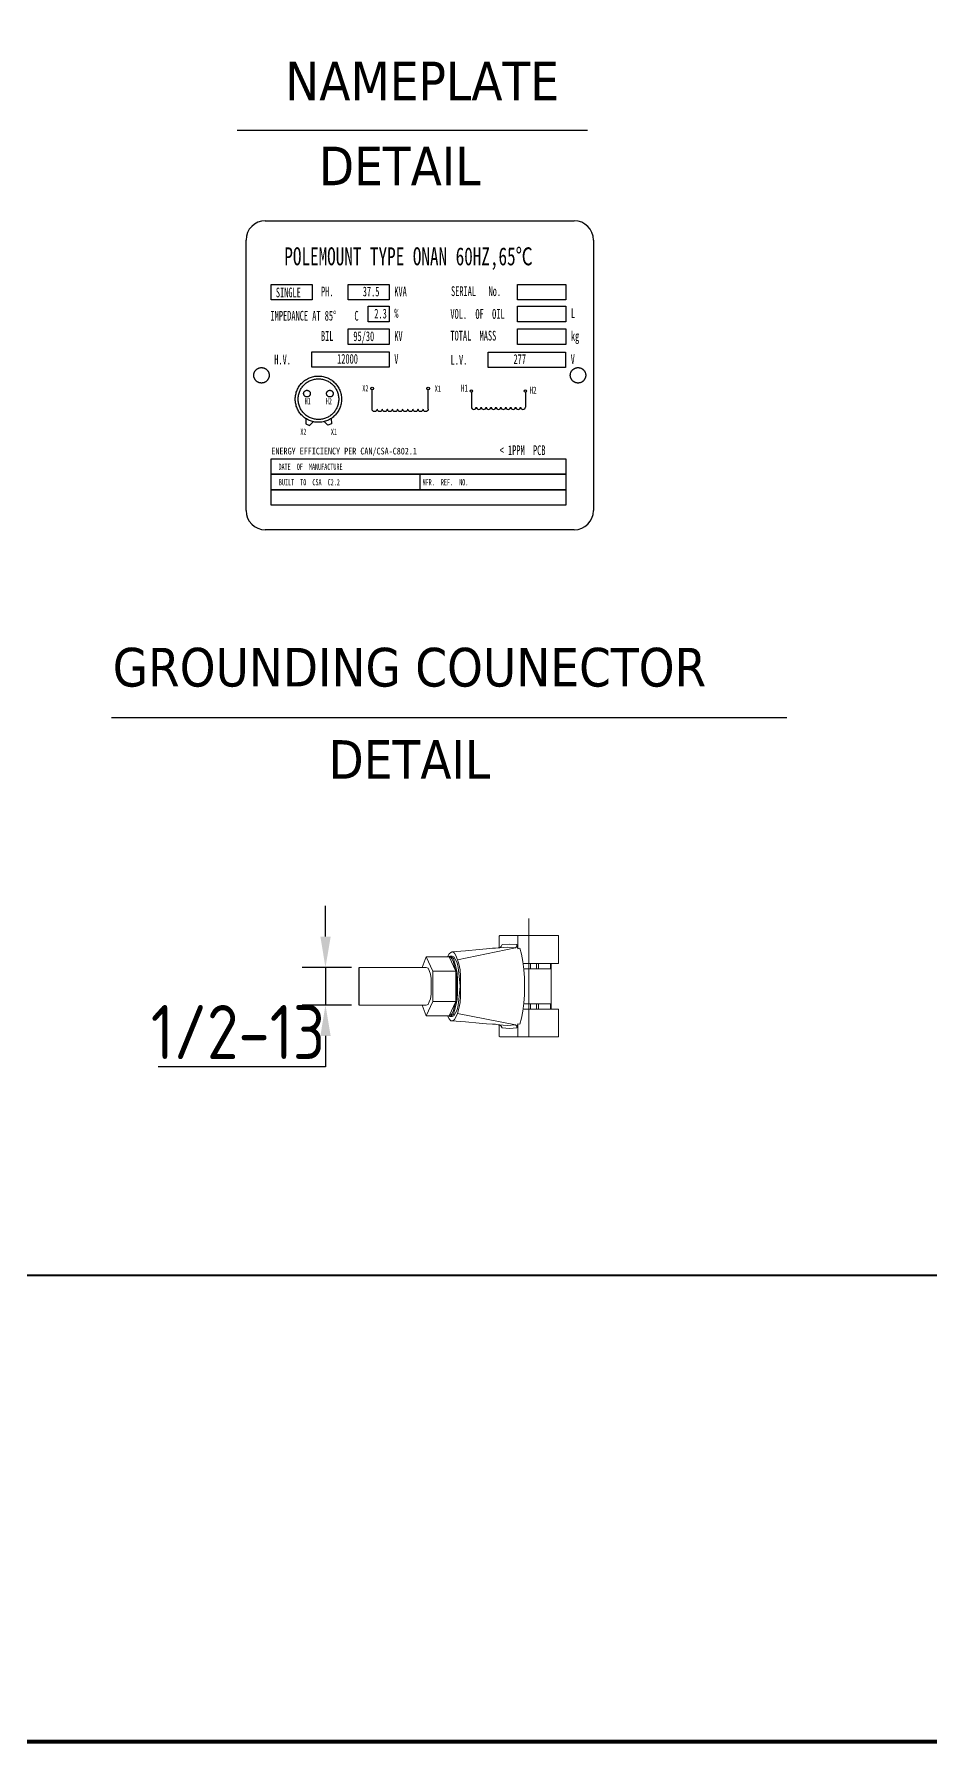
# Model space of a CAD drawing. Header units: millimetres. Extents: x 89051 to 218395, y -330386 to -125649.
# Drawn here: x 91055 to 92215, y -130167 to -127954 of the extents above; entities that cross this region are included whole.
import ezdxf

# ---------------------------------------------------------------- set-up
doc = ezdxf.new("R2010")
doc.units = ezdxf.units.MM
doc.header["$LTSCALE"] = 13
for name, pattern in [('ACAD_ISO04W100', [30, 24, -3, 0, -3]), ('CENTER', [50.8, 31.75, -6.35, 6.35, -6.35]), ('HIDDEN', [9.525, 6.35, -3.175])]:
    doc.linetypes.add(name, pattern=pattern)
doc.layers.get('0').update_dxf_attribs({"color": 1, "linetype": 'CENTER'})
for name, color, linetype in [('1', 4, 'Continuous'), ('2', 3, 'Continuous'), ('4', 2, 'HIDDEN'), ('CORE', 5, 'Continuous'), ('PDF_Visible (ANSI)', 7, 'Continuous'), ('PDF_Visible Narrow (ANSI)', 7, 'Continuous')]:
    doc.layers.add(name, color=color, linetype=linetype)
doc.layers.add('标注、文本', color=3, linetype='Continuous', lineweight=25)
doc.layers.add('铁心', color=3, linetype='Continuous', lineweight=0)
doc.styles.add('11', font='')
doc.styles.add('chinese', font='')
doc.styles.get("Standard").update_dxf_attribs({"font": 'gbenor.shx', "bigfont": 'gbcbig.shx'})
doc.styles.add('Tahoma$001', font='tahoma.ttf', dxfattribs={"height": 2.159784})
doc.styles.add('仿宋体', font='STFANGSO.TTF')
doc.styles.get('11').set_extended_font_data('FangSong_GB2312')
doc.styles.get('chinese').set_extended_font_data('SimHei')
doc.dimstyles.new('1-15', dxfattribs={"dimscale": 20, "dimtxt": 3.5, "dimasz": 2, "dimexe": 1.5, "dimexo": 0.5, "dimgap": 0.5, "dimtad": 1, "dimtoh": 1, "dimdec": 1, "dimdsep": 46, "dimtxsty": 'Standard', "dimcen": 2.5, "dimclrd": 3, "dimclre": 3, "dimclrt": 3, "dimadec": 0, "dimazin": 2, "dimtfac": 1, "dimtdec": 1, "dimtmove": 0, "dimatfit": 2, "dimfxl": 1, "dimarcsym": 0})

# ---------------------------------------------------------------- blocks, each defined once
blk = doc.blocks.new('*D532')
at = {"layer": 'Defpoints', "color": 0, "transparency": 16777216}
for p in [(91476.3, -129161.8), (91432.5, -129210.3), (91476.3, -129210.3)]:
    blk.add_point(p, dxfattribs=at)
at = {"layer": '标注、文本', "color": 3, "lineweight": -2, "transparency": 16777216}
for p, q in [((91432.5, -129121.8), (91432.5, -129081.8)), ((91466.3, -129161.8), (91402.5, -129161.8)), ((91432.5, -129161.8), (91432.5, -129210.3)), ((91466.3, -129210.3), (91402.5, -129210.3)), ((91432.5, -129250.3), (91432.5, -129290.3)), ((91432.5, -129290.3), (91216, -129290.3))]:
    blk.add_line(p, q, dxfattribs=at)
at = {"layer": '标注、文本', "color": 3, "transparency": 16777216}
for points in [[(91425.9, -129121.8), (91439.2, -129121.8), (91432.5, -129161.8)], [(91425.9, -129250.3), (91439.2, -129250.3), (91432.5, -129210.3)]]:
    blk.add_solid(points, dxfattribs=at)
at = {"layer": '标注、文本', "color": 3, "transparency": 16777216, "insert": (91319.2, -129245.3), "char_height": 70, "width": 108.503, "attachment_point": 5}
blk.add_mtext('1/2-13', dxfattribs=at)

msp = doc.modelspace()

# ---------------------------------------------------------------- linework, layer by layer
for p, q in [((91407.16, -128451.24), (91407.11, -128458.16)), ((91407.11, -128458.16), (91411.74, -128460.09)), ((91416.64, -128455.24), (91411.74, -128460.09)), ((91430.6, -128455.12), (91435.58, -128459.88)), ((91440.18, -128457.87), (91435.58, -128459.88)), ((91440.01, -128450.95), (91440.18, -128457.87)), ((91554.59, -128523.23), (91554.59, -128543.33))]:
    msp.add_line(p, q)
for points in [[(91362.17, -128277.48), (91415.35, -128277.48), (91415.35, -128297.58), (91362.17, -128297.58)], [(91461.71, -128277.48), (91514.89, -128277.48), (91514.89, -128297.58), (91461.71, -128297.58)], [(91681.1, -128277.48), (91743.65, -128277.48), (91743.65, -128297.58), (91681.1, -128297.58)], [(91487.63, -128305.69), (91514.89, -128305.69), (91514.89, -128325.79), (91487.63, -128325.79)], [(91681.3, -128305.69), (91743.65, -128305.69), (91743.65, -128325.79), (91681.3, -128325.79)], [(91461.71, -128335.08), (91514.89, -128335.08), (91514.89, -128355.18), (91461.71, -128355.18)], [(91681.3, -128335.08), (91743.65, -128335.08), (91743.65, -128355.18), (91681.3, -128355.18)], [(91414.86, -128364.66), (91514.89, -128364.66), (91514.89, -128384.76), (91414.86, -128384.76)], [(91643.33, -128364.98), (91743.36, -128364.98), (91743.36, -128385.08), (91643.33, -128385.08)], [(91362.17, -128503.13), (91743.65, -128503.13), (91743.65, -128523.23), (91362.17, -128523.23)], [(91362.17, -128523.23), (91743.65, -128523.23), (91743.65, -128543.33), (91362.17, -128543.33)], [(91362.17, -128543.33), (91743.65, -128543.33), (91743.65, -128563.43), (91362.17, -128563.43)]]:
    msp.add_lwpolyline(points, close=True)
for centre, radius in [((91423.36, -128426.03), 29.97), ((91423.36, -128426.03), 26.29), ((91408.52, -128418.83), 4.31), ((91438.2, -128418.83), 4.31)]:
    msp.add_circle(centre, radius)
at = {"layer": '1'}
for p, q in [((91354.59, -128195.15), (91754.59, -128195.15)), ((91329.59, -128570.15), (91329.59, -128220.15)), ((91779.59, -128220.15), (91779.59, -128570.15)), ((91754.59, -128595.15), (91354.59, -128595.15))]:
    msp.add_line(p, q, dxfattribs=at)
at = {"layer": '1', "color": 0, "lineweight": 40}
msp.add_line((89461.81, -129560.04), (95524.09, -129560.04), dxfattribs=at)
at = {"layer": '1', "color": 0, "lineweight": 40, "const_width": 5.53}
msp.add_lwpolyline([(89461.81, -130163.9), (95524.09, -130163.9), (95524.09, -125806.63), (89461.81, -125806.63), (89461.81, -130163.9)], dxfattribs=at)
at = {"layer": '1'}
for centre, start, end in [((91354.59, -128220.15), 90, 180), ((91754.59, -128220.15), 0, 90), ((91354.59, -128570.15), 180, 270), ((91754.59, -128570.15), 270, 0)]:
    msp.add_arc(centre, 25, start, end, dxfattribs=at)
at = {"layer": '2'}
for p, q in [((91621.45, -128417.06), (91621.45, -128436.2)), ((91691.49, -128417.06), (91691.49, -128436.2))]:
    msp.add_line(p, q, dxfattribs=at)
for points in [[(91492.95, -128438.79), (91492.95, -128413.91)], [(91565.56, -128438.79), (91565.56, -128413.91)]]:
    msp.add_lwpolyline(points, dxfattribs=at)
for centre, radius in [((91492.9, -128412.27), 1.64), ((91565.5, -128412.27), 1.64), ((91621.45, -128415.52), 1.55), ((91691.49, -128415.52), 1.55)]:
    msp.add_circle(centre, radius, dxfattribs=at)
for centre in [(91624.63, -128436.2), (91631, -128436.2), (91637.37, -128436.2), (91643.73, -128436.2), (91650.1, -128436.2), (91656.47, -128436.2), (91662.84, -128436.2), (91669.2, -128436.2), (91675.57, -128436.2), (91681.94, -128436.2), (91688.31, -128436.2)]:
    msp.add_arc(centre, 3.18, 180, 0, dxfattribs=at)
for points in [[(91499.52, -128438.84), (91499.52, -128440.68), (91498.02, -128442.17), (91496.18, -128442.17), (91494.34, -128442.17), (91492.85, -128440.68), (91492.85, -128438.84)], [(91506.08, -128438.84), (91506.08, -128440.68), (91504.59, -128442.17), (91502.74, -128442.17), (91500.9, -128442.17), (91499.41, -128440.68), (91499.41, -128438.84)], [(91512.64, -128438.84), (91512.64, -128440.68), (91511.15, -128442.17), (91509.31, -128442.17), (91507.47, -128442.17), (91505.97, -128440.68), (91505.97, -128438.84)], [(91519.2, -128438.84), (91519.2, -128440.68), (91517.71, -128442.17), (91515.87, -128442.17), (91514.03, -128442.17), (91512.53, -128440.68), (91512.53, -128438.84)], [(91525.87, -128438.84), (91525.87, -128440.68), (91524.38, -128442.17), (91522.54, -128442.17), (91520.69, -128442.17), (91519.2, -128440.68), (91519.2, -128438.84)], [(91532.43, -128438.84), (91532.43, -128440.68), (91530.94, -128442.17), (91529.1, -128442.17), (91527.26, -128442.17), (91525.76, -128440.68), (91525.76, -128438.84)], [(91539.1, -128438.84), (91539.1, -128440.68), (91537.61, -128442.17), (91535.76, -128442.17), (91533.92, -128442.17), (91532.43, -128440.68), (91532.43, -128438.84)], [(91545.77, -128438.84), (91545.77, -128440.68), (91544.27, -128442.17), (91542.43, -128442.17), (91540.59, -128442.17), (91539.1, -128440.68), (91539.1, -128438.84)], [(91552.33, -128438.84), (91552.33, -128440.68), (91550.83, -128442.17), (91548.99, -128442.17), (91547.15, -128442.17), (91545.66, -128440.68), (91545.66, -128438.84)], [(91558.89, -128438.84), (91558.89, -128440.68), (91557.4, -128442.17), (91555.56, -128442.17), (91553.71, -128442.17), (91552.22, -128440.68), (91552.22, -128438.84)], [(91565.56, -128438.84), (91565.56, -128440.68), (91564.06, -128442.17), (91562.22, -128442.17), (91560.38, -128442.17), (91558.89, -128440.68), (91558.89, -128438.84)]]:
    msp.add_open_spline(points, degree=3, knots=[0, 0, 0, 0, 1, 1, 1, 2, 2, 2, 2], dxfattribs=at)
at = {"layer": '4', "color": 0}
for centre in [(91349.59, -128395.15), (91759.59, -128395.15)]:
    msp.add_circle(centre, 10, dxfattribs=at)
at = {"layer": 'CORE', "color": 0, "linetype": 'ByBlock'}
msp.add_line((91476.29, -129210.29), (91476.29, -129161.85), dxfattribs=at)
at = {"layer": 'PDF_Visible (ANSI)', "lineweight": 13}
msp.add_line((91657.93, -129120.83), (91734.1, -129120.44), dxfattribs=at)
for points in [[(91657.54, -129122.79), (91657.54, -129121.22), (91658.32, -129120.44)], [(91657.54, -129136.07), (91657.54, -129122.79)], [(91661.44, -129132.16), (91660.66, -129133.72), (91659.88, -129134.5), (91659.1, -129135.29), (91657.54, -129136.07)], [(91680.19, -129132.16), (91681.75, -129137.63), (91681.75, -129120.44), (91658.32, -129120.44)], [(91678.63, -129136.07), (91679.41, -129135.29), (91680.19, -129134.5), (91680.19, -129132.16)], [(91734.1, -129156.38), (91734.1, -129120.44), (91681.75, -129120.44)], [(91601.29, -129166.54), (91592.69, -129147.79), (91563, -129147.79), (91557.54, -129161.85)], [(91601.29, -129205.6), (91601.29, -129166.54), (91571.6, -129166.54), (91563, -129147.79)], [(91590.35, -129147.79), (91592.69, -129143.88), (91595.04, -129142.32), (91597.38, -129141.54), (91599.72, -129143.1), (91601.29, -129146.22), (91603.63, -129151.69)], [(91591.13, -129224.35), (91593.47, -129225.13), (91595.82, -129224.35), (91598.16, -129222), (91599.72, -129217.32), (91601.29, -129211.07), (91602.85, -129203.25), (91603.63, -129194.66), (91603.63, -129186.07), (91603.63, -129177.47), (91602.85, -129168.88), (91601.29, -129161.07), (91599.72, -129154.82), (91598.16, -129150.13), (91595.82, -129147.79), (91593.47, -129147), (91591.13, -129147.79)], [(91592.69, -129147.79), (91594.25, -129148.57), (91596.6, -129150.91), (91598.16, -129154.82), (91599.72, -129160.29), (91601.29, -129166.54), (91602.07, -129174.35), (91602.07, -129182.16), (91602.07, -129189.97), (91602.07, -129197.79), (91601.29, -129205.6), (91599.72, -129211.85), (91598.16, -129217.32), (91596.6, -129221.22), (91594.25, -129223.57), (91592.69, -129224.35)], [(91596.6, -129147), (91598.94, -129147.79), (91600.5, -129150.91), (91602.85, -129155.6), (91604.41, -129161.85), (91605.19, -129168.88), (91605.97, -129177.47), (91606.75, -129186.07), (91605.97, -129194.66), (91605.19, -129203.25), (91604.41, -129210.29), (91602.85, -129216.54), (91600.5, -129221.22), (91598.94, -129224.35), (91596.6, -129225.13), (91593.47, -129225.13)], [(91596.6, -129147), (91593.47, -129147)], [(91595.82, -129141.54), (91613.79, -129139.97), (91631.75, -129138.41), (91641.13, -129137.63), (91648.94, -129136.85), (91652.85, -129136.85), (91655.97, -129136.07), (91658.32, -129136.07), (91658.32, -129136.07)], [(91678.63, -129136.07), (91603.63, -129151.69), (91605.19, -129157.16), (91606.75, -129164.97), (91607.54, -129172.79), (91607.54, -129181.38), (91607.54, -129190.75), (91607.54, -129199.35), (91606.75, -129207.16), (91605.19, -129214.97), (91603.63, -129221.22)], [(91656.75, -129136.07), (91657.54, -129136.07)], [(91684.1, -129136.85), (91681.75, -129137.63)], [(91684.1, -129235.29), (91686.44, -129227.47), (91688, -129218.1), (91689.57, -129207.94), (91690.35, -129197), (91690.35, -129186.07), (91690.35, -129175.13), (91689.57, -129164.19), (91688, -129154.04), (91686.44, -129144.66), (91684.1, -129136.85)], [(91563, -129161.85), (91565.35, -129162.63), (91566.91, -129165.75), (91568.47, -129170.44), (91569.25, -129175.91), (91569.25, -129182.94), (91569.25, -129189.19), (91569.25, -129196.22), (91568.47, -129202.47), (91566.91, -129206.38), (91565.35, -129209.5), (91563, -129210.29), (91476.29, -129210.29)], [(91563, -129161.85), (91476.29, -129161.85)], [(91592.69, -129224.35), (91601.29, -129205.6), (91571.6, -129205.6), (91571.6, -129166.54)], [(91688.79, -129156.38), (91734.1, -129156.38)], [(91723.94, -129163.41), (91688.79, -129163.41)], [(91698.16, -129163.41), (91698.16, -129156.38)], [(91705.97, -129163.41), (91705.97, -129156.38)], [(91708.32, -129163.41), (91708.32, -129156.38)], [(91723.94, -129163.41), (91723.94, -129156.38)], [(91724.72, -129156.38), (91724.72, -129215.75)], [(91592.69, -129224.35), (91563, -129224.35), (91557.54, -129210.29)], [(91563, -129224.35), (91571.6, -129205.6)], [(91603.63, -129221.22), (91601.29, -129225.91), (91599.72, -129229.04), (91597.38, -129230.6), (91595.04, -129230.6), (91592.69, -129228.25), (91590.35, -129224.35)], [(91678.63, -129236.07), (91603.63, -129221.22)], [(91723.94, -129208.72), (91688.79, -129208.72)], [(91688.79, -129215.75), (91734.1, -129215.75), (91734.1, -129251.69)], [(91698.16, -129208.72), (91698.16, -129215.75)], [(91705.97, -129208.72), (91705.97, -129215.75)], [(91708.32, -129208.72), (91708.32, -129215.75)], [(91723.94, -129208.72), (91723.94, -129215.75)], [(91658.32, -129236.07), (91655.97, -129236.07), (91652.85, -129235.29), (91648.94, -129235.29), (91641.13, -129234.5), (91631.75, -129233.72), (91613.79, -129232.16), (91595.82, -129230.6)], [(91657.54, -129236.07), (91656.75, -129236.07)], [(91657.54, -129236.07), (91657.54, -129249.35)], [(91657.54, -129236.07), (91659.1, -129236.85), (91659.88, -129237.63), (91661.44, -129239.97)], [(91681.75, -129234.5), (91681.75, -129251.69), (91658.32, -129251.69)], [(91680.19, -129239.97), (91680.19, -129239.19), (91680.19, -129237.63), (91679.41, -129236.85), (91678.63, -129236.07)], [(91680.19, -129239.97), (91681.75, -129234.5)], [(91681.75, -129234.5), (91684.1, -129235.29)], [(91658.32, -129251.69), (91657.54, -129250.91), (91657.54, -129249.35)], [(91734.1, -129251.69), (91681.75, -129251.69)]]:
    msp.add_lwpolyline(points, dxfattribs=at)
at = {"layer": 'PDF_Visible Narrow (ANSI)', "lineweight": 13}
for points in [[(91680.19, -129132.16), (91670.82, -129131.38), (91661.44, -129132.16)], [(91657.54, -129136.07), (91667.69, -129135.29), (91678.63, -129136.07)], [(91678.63, -129236.07), (91667.69, -129236.85), (91657.54, -129236.07)], [(91661.44, -129239.97), (91670.82, -129240.75), (91680.19, -129239.97)]]:
    msp.add_lwpolyline(points, dxfattribs=at)
at = {"layer": '标注、文本'}
for p, q in [((91318.18, -128077.91), (91771.85, -128077.91)), ((91155.35, -128838.3), (92030.03, -128838.3))]:
    msp.add_line(p, q, dxfattribs=at)
at = {"layer": '标注、文本', "color": 1, "linetype": 'ACAD_ISO04W100', "lineweight": 15}
msp.add_line((91696.01, -129251.69), (91696.01, -129098.14), dxfattribs=at)

# ---------------------------------------------------------------- texts
at = {"layer": '2'}
for s, height, style, width, p in [('SINGLE', 12.6, '仿宋体', 0.6, (91368.25, -128294.23)), ('PH.', 12.6, '仿宋体', 0.6, (91426.66, -128292.93)), ('37.5', 12.6, '仿宋体', 0.6, (91480.76, -128292.93)), ('KVA', 12.6, '仿宋体', 0.6, (91521.61, -128292.93)), ('SERIAL   No.', 12.6, '仿宋体', 0.6, (91595.1, -128292.52)), ('IMPEDANCE AT 85%%D', 12.6, '仿宋体', 0.6, (91361.32, -128324.3)), ('C', 12.6, '仿宋体', 0.6, (91469.97, -128324.4)), ('2.3', 12.6, '仿宋体', 0.6, (91495.71, -128321.57)), ('%%%', 12.6, '仿宋体', 0.6, (91521.61, -128321.14)), ('VOL.  OF  OIL', 12.6, '仿宋体', 0.6, (91594.29, -128322.04)), ('L', 12.6, '仿宋体', 0.6, (91750.37, -128321.14)), ('BIL', 12.6, '仿宋体', 0.6, (91426.66, -128350.53)), ('95/30', 12.6, '仿宋体', 0.6, (91468.59, -128350.86)), ('KV', 12.6, '仿宋体', 0.6, (91521.61, -128350.53)), ('TOTAL  MASS', 12.6, '仿宋体', 0.6, (91594.3, -128350.12)), ('kg', 12.6, '仿宋体', 0.6, (91750.37, -128350.53)), ('H.V.', 12.6, '仿宋体', 0.6, (91366.14, -128380.99)), ('V', 12.6, '仿宋体', 0.6, (91521.61, -128380.11)), ('L.V.', 12.6, '仿宋体', 0.6, (91594.61, -128381.31)), ('V', 12.6, '仿宋体', 0.6, (91750.08, -128380.43)), ('H1', 8.064, '仿宋体', 0.6, (91405.42, -128432.51)), ('H2', 8.064, '仿宋体', 0.6, (91432.9, -128432.69)), ('X2', 8.064, '仿宋体', 0.6, (91480.17, -128416.01)), ('X1', 8.064, '仿宋体', 0.6, (91574.04, -128416.34)), ('H1', 9.257, '仿宋体', 0.6, (91607.95, -128416.47)), ('H2', 9.257, '仿宋体', 0.6, (91696.76, -128419)), ('X2', 8.064, '仿宋体', 0.6, (91399.9, -128472.15)), ('X1', 8.064, '仿宋体', 0.6, (91439.49, -128472.22)), ('ENERGY EFFICIENCY PER CAN/CSA-C802.1', 8.75, '11', 0.8, (91362.42, -128497.63)), ('< 1PPM  PCB', 12.6, '仿宋体', 0.6, (91658.08, -128498.4)), ('DATE  OF  MANUFACTURE', 8.064, '仿宋体', 0.6, (91371.62, -128517.54)), ('BUILT  TO  CSA  C2.2', 8.064, '仿宋体', 0.6, (91372.11, -128537.64)), ('MFR.  REF.  NO.    ', 8.064, '仿宋体', 0.6, (91558.26, -128537.64))]:
    msp.add_text(s, height=height, dxfattribs=dict(at, style=style, width=width)).set_placement(p)
at = {"layer": '2', "color": 3, "true_color": 0x00ff00, "style": '仿宋体', "width": 0.6}
for s, p in [('12000', (91447.57, -128380.11)), ('277', (91676.04, -128380.43))]:
    msp.add_text(s, height=12.6, dxfattribs=at).set_placement(p)
at = {"layer": '4', "color": 2, "true_color": 0xffff00, "style": 'chinese', "width": 0.7}
msp.add_text('POLEMOUNT TYPE ONAN 60HZ,65℃', height=23.2987, dxfattribs=at).set_placement((91379.21, -128252.75))
at = {"layer": '铁心', "lineweight": 13, "style": 'Tahoma$001'}
for s, p in [('NAMEPLATE', (91380.37, -128039.16)), ('DETAIL', (91424.14, -128149.1)), ('GROUNDING COUNECTOR', (91156.99, -128797.96)), ('DETAIL', (91436.58, -128917.45))]:
    msp.add_text(s, height=50, dxfattribs=at).set_placement(p)

# ---------------------------------------------------------------- dimensions: what is measured, and where the dimension line sits
at = {"layer": '标注、文本'}
dim = msp.add_aligned_dim(p1=(91476.29, -129161.85), p2=(91476.29, -129210.29), distance=-43.75, text='1/2-13', dimstyle='1-15', dxfattribs=at)
dim.commit()
dim.dimension.update_dxf_attribs({"geometry": '*D532', "text_midpoint": (91319.24, -129245.29)})

doc.saveas('drawing.dxf')
